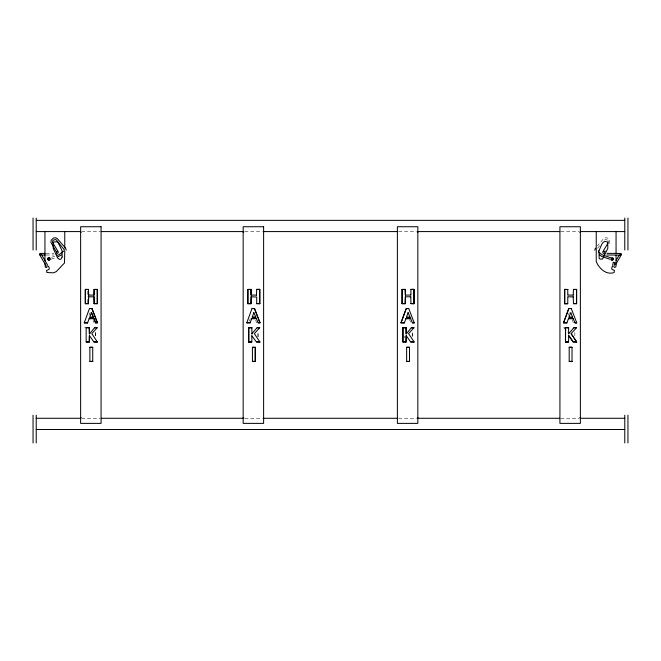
<?xml version="1.0" encoding="UTF-8"?>
<svg xmlns="http://www.w3.org/2000/svg" width="661" height="661" viewBox="0 0 661 661"><rect width="100%" height="100%" fill="white"/><g stroke="black" fill="none" stroke-linecap="round" stroke-linejoin="round"><path stroke-width="0.5" stroke-dasharray="3.31 2.48" d="M87.533 302.763L87.583 296.847M87.533 291.22L87.574 295.046M95.424 335.829L95.424 331.814M95.531 335.846L95.531 331.748M257.964 336.837L257.964 331.814M258.079 336.87L258.079 331.748M412.191 335.829L412.191 331.814M412.299 336.87L412.299 331.748M574.839 335.846L574.839 331.748M609.698 243.479L609.806 240.183L608.988 239.067L607.385 237.952L605.038 237.828L603.46 238.852L597.387 245.875M88.995 315.305L90.003 312.678M249.247 321.18L250.271 318.61M568.27 315.297L569.295 312.62M403.83 337.862L404.978 336.176M597.461 248.28L600.039 245.305M604.542 240.092L605.484 239.489L607.839 240.249M51.583 257.336L55.417 255.989M51.203 259.203L55.045 257.864M87.087 327.649L84.6 327.889M563.907 327.889L566.394 327.649M46.13 253.37L53.979 253.361M46.237 255.014L54.152 254.997M81.65 231.581L100.241 231.581M244.801 231.581L262.351 231.581M398.649 231.581L416.199 231.581M560.759 231.581L579.35 231.581M81.65 418.281L100.241 418.281M244.801 418.281L262.351 418.281M398.649 418.281L416.199 418.281M560.759 418.281L579.35 418.281M563.8 327.749L567.84 332.095M573.335 322.717L572.145 319.461M94.027 322.717L93.143 320.271M409.605 319.461L410.555 322.031M255.683 320.271L256.633 322.857M608.236 240.794L608.393 242.248"/><path stroke-width="0.99" d="M417.835 417.512L417.835 423.379L397.385 423.379L397.385 226.74L417.835 226.74L417.835 417.512L417.322 417.512M580.375 417.512L580.375 423.379L559.925 423.379L559.925 226.74L580.375 226.74L580.375 417.512L579.862 417.512M89.285 327.649L89.466 334.053L94.606 327.649L97.2 327.749L91.805 333.673L97.423 341.993L93.92 341.993L89.425 335.598L89.285 341.993L86.161 341.993L86.161 327.649L89.285 327.649L89.334 333.863M251.824 333.846L257.154 327.649L259.74 327.749L254.345 333.673L259.963 341.993L256.468 341.993L251.824 335.788M406.052 327.649L406.234 334.053L411.373 327.649L413.968 327.749L408.572 333.673L414.191 341.993L410.688 341.993L406.193 335.598L406.044 341.993L402.921 341.993L402.921 327.649L406.052 327.649L406.094 333.863M568.592 335.788L573.227 341.993L576.731 341.993L571.112 333.656L576.508 327.749L573.913 327.649L568.592 333.846M52.607 242.248L52.764 240.794M89.111 318.701L93.87 318.544L95.638 322.857L97.456 322.857L91.953 308.513L89.458 308.513L84.236 322.857L87.599 322.857L84.236 322.857M259.872 322.717L258.087 322.717L260.004 322.857L254.493 308.513L251.998 308.513L246.776 322.857L250.205 322.717L246.776 322.857M400.996 322.857L406.218 308.513L408.721 308.513L406.251 308.654L400.996 322.857L404.367 322.857L401.128 322.717M563.544 322.857L568.766 308.513L571.261 308.513L568.791 308.654L563.544 322.857L566.907 322.857L563.668 322.717M89.879 361.418L92.73 361.418L89.879 361.418L89.879 347.281L92.73 347.281L92.73 361.418M92.73 347.281L89.879 347.281M252.419 361.418L255.27 361.418L252.419 361.418L252.419 347.281L255.27 347.281L255.27 361.418M255.245 361.286L255.27 347.281M406.639 361.418L409.49 361.418L406.639 361.418L406.639 347.281L409.49 347.281L409.49 361.418M409.49 347.281L406.639 347.281M569.187 361.418L572.029 361.418L569.187 361.418L569.187 347.281L572.029 347.281L572.029 361.418M572.029 347.281L569.187 347.281M612.59 265.392L613.301 262.326L614.854 262.681L614.11 265.871M256.451 295.12L256.708 289.378L259.831 289.378L259.831 303.721L256.65 303.581L259.831 303.721M594.76 250.205L595.363 248.222M251.238 296.797L250.982 303.721L247.858 303.721L247.858 289.378L250.982 289.378L251.04 294.922M251.089 296.847L250.982 303.721M89.285 341.993L89.334 335.771M251.824 341.993L248.701 341.993L251.824 341.993L251.874 335.771M406.044 341.993L406.094 335.771M568.592 341.993L565.469 341.993L568.592 341.993L568.642 335.771M87.599 322.857L89.152 318.643M91.317 312.686L93.292 317.28L89.78 317.305L91.325 312.628M250.139 322.857L251.692 318.643M252.246 317.082L253.865 312.628M404.367 322.857L405.912 318.643M408.093 312.628L406.474 317.197L410.109 317.305M566.907 322.857L568.452 318.643M569.014 317.082L570.823 312.488L572.6 317.28M88.5 294.922L88.442 289.378L85.319 289.378L85.319 303.721L88.442 303.721L88.5 296.996M94.11 294.922L94.159 289.378L97.291 289.378L97.291 303.721L94.159 303.721L93.912 296.797M256.708 289.378L259.831 289.378M405.259 294.922L405.21 289.378L402.086 289.378L402.086 303.721L405.21 303.721L405.259 296.996M410.927 289.378L414.05 289.378L410.927 289.378L410.869 294.922M567.749 303.721L564.626 303.721L567.749 303.721L567.807 296.996M573.211 295.12L573.467 289.378L576.59 289.378L576.59 303.721L573.467 303.721L573.211 296.797M47.162 266.829L46.592 267.498L45.303 267.135L44.94 263.243M616.118 260.442L619.018 255.468M615.622 264.574L621.563 254.378L621.117 253.452L607.021 253.361M608.211 242.794L602.716 251.882L602.915 252.89L604.675 254.064M604.394 252.312L605.179 251.006M93.416 317.197L89.896 317.354M253.857 312.686L255.956 317.197L252.271 317.057M410.06 317.28L408.085 312.686M97.2 327.749L94.556 327.798M259.74 327.749L257.096 327.798M413.968 327.749L411.316 327.798M576.508 327.749L573.855 327.798M86.161 341.993L89.334 341.853M402.921 341.993L402.921 327.649M85.319 303.721L85.319 289.378M97.291 303.721L97.291 289.378M247.858 303.721L247.858 289.378M402.086 303.721L402.086 289.378M576.59 303.721L576.59 289.378M251.659 318.701L256.41 318.544L258.178 322.857M405.879 318.701L410.638 318.544L412.398 322.857L414.224 322.857L408.721 308.513M568.419 318.701L573.178 318.544L574.946 322.857L576.764 322.857L571.261 308.513M611.26 258.955L612.028 258.277L612.912 258.79L612.697 259.79L611.673 259.897M61.448 254.84L57.92 256.856M63.993 250.85L58.804 254.832L57.333 255.32M53.161 240.249L55.516 239.489L56.458 240.092L64.481 250.007M56.325 254.064L58.085 252.89L58.284 251.882L52.789 242.794M610.863 258.22L612.103 257.509L613.325 258.228L613.317 259.649L612.086 260.351L610.855 259.641M255.881 317.305L252.436 317.354M572.649 317.305L569.03 317.173M88.698 296.797L88.442 303.721M405.457 296.797L405.21 303.721M612.929 266.366L612.152 266.623L611.698 268.647L612.053 269.473L614.408 270.407L614.094 272.547C606.211 275.406 598.759 268.184 596.239 261.492L596.239 231.581M93.912 295.12L94.159 289.378M410.886 295.046L405.408 295.095M40.916 255.063L40.181 255.088L41.081 254.601L40.899 253.593L47.782 265.408M45.155 253.37L39.883 253.452L39.437 254.378L46.344 266.226M42.279 255.014L45.245 255.014M36.223 220.361L624.777 220.361M36.223 231.581L80.625 231.581M101.273 231.581L243.769 231.581M263.384 231.581L397.616 231.581M417.231 231.581L559.727 231.581M580.375 231.581L624.777 231.581M80.625 232.375L81.138 232.375M243.165 232.375L243.678 232.375M417.322 232.375L417.835 232.375M579.862 232.375L580.375 232.375M564.626 289.378L567.807 289.518L564.626 289.378L564.626 303.721M85.434 289.518L88.5 289.518M94.11 289.518L97.167 289.518M247.974 289.518L251.04 289.518M402.202 289.518L405.259 289.518M573.409 289.518L576.475 289.518M88.64 295.095L93.961 295.095M251.188 295.095L256.501 295.095M567.948 295.095L573.269 295.095M88.64 296.797L93.961 296.797M251.188 296.797L256.708 297.004L256.708 303.721M405.408 296.797L410.729 296.797M567.948 296.797L573.418 296.847M85.434 303.581L88.5 303.581M94.11 303.581L97.167 303.581M247.974 303.581L251.04 303.581M402.202 303.581L405.259 303.581M414.05 303.721L410.869 303.581L414.05 303.721L414.05 289.378M573.409 303.581L576.475 303.581M91.929 308.654L89.458 308.513M254.468 308.654L251.998 308.513M406.655 317.354L409.994 317.354M569.204 317.354L572.533 317.354M89.218 318.602L93.936 318.602M251.758 318.602L256.476 318.602M405.986 318.602L410.696 318.602M568.526 318.602L573.335 318.668M95.539 322.717L97.332 322.717M248.701 327.649L251.874 327.79L248.701 327.649L248.701 341.993M565.469 327.649L568.642 327.79L565.469 327.649L565.469 341.993M89.334 327.79L86.161 327.649M403.036 327.79L406.094 327.79M93.879 341.853L97.423 341.993M256.427 341.853L259.963 341.993M403.036 341.853L406.094 341.853M410.646 341.853L414.191 341.993M576.623 341.853L573.186 341.853L568.997 335.664M255.245 347.413L252.419 347.281M80.625 417.512L81.138 417.512M243.165 417.512L243.678 417.512M36.223 418.281L80.625 418.281M101.273 418.281L243.769 418.281M263.384 418.281L397.616 418.281M417.231 418.281L559.727 418.281M580.375 418.281L624.777 418.281M36.223 429.501L624.777 429.501M606.848 254.997L620.819 255.088L619.919 254.601M614.821 262.681L613.301 262.326M405.457 295.12L405.21 289.378M88.698 295.12L88.442 289.378M48.071 266.366L48.848 266.623L49.302 268.647L48.947 269.473L46.592 270.407L46.906 272.547L53.45 272.811L56.251 271.646L64.464 263.012L64.761 251.18M251.957 334.036L251.824 327.649M610.376 257.666L602.196 254.832L598.42 251.924M609.797 259.203L601.642 256.402L599.552 254.84M603.642 251.411L604.311 251.849M576.764 322.857L574.946 322.857M414.224 322.857L412.398 322.857M571.137 333.722L576.731 341.993M56.606 252.312L50.947 242.43L51.194 240.183L53.615 237.952L55.962 237.828L57.54 238.852L65.637 248.222L66.24 250.205M613.838 266.829L614.87 267.498L616.06 266.309L616.06 255.072M254.493 308.513L260.004 322.857M91.953 308.513L97.456 322.857M94.027 318.668L95.638 322.857M91.689 312.678L93.366 317.049M410.82 296.847L410.927 303.721M94.11 296.847L94.159 303.721M251.081 295.079L250.982 289.378M627.95 218.056L627.95 249.982M627.95 415.191L627.95 442.944M624.777 218.056L624.777 249.982M624.777 415.191L624.777 442.944M616.06 231.581L616.06 253.031M568.592 327.649L568.642 333.863M567.749 289.378L567.807 294.922M565.576 327.79L565.576 341.853M564.742 289.518L564.742 303.581M413.935 289.518L413.935 303.581M259.707 289.518L259.707 303.581M248.809 327.79L248.809 341.853M64.761 231.581L64.761 248.082M44.94 231.581L44.94 261.202M36.223 218.056L36.223 249.982M36.223 415.191L36.223 442.944M33.05 218.056L33.05 249.982M33.05 415.191L33.05 442.944M598.924 250.651L599.197 258.277L600.122 259.153L602.576 259.013L607.839 248.263L607.69 242.083C601.865 239.142 601.056 247.288 598.924 250.651M62.151 257.046L60.878 259.153L59.63 259.426L57.606 258.03L53.161 248.263L53.31 242.083L56.912 241.728L57.895 242.248L62.076 250.651L62.151 257.046M49.74 258.955L49.327 259.897L48.303 259.79L48.088 258.79L48.972 258.277L49.74 258.955M57.358 251.411L56.606 252.105L57.358 251.411M48.897 257.509L47.675 258.228L47.683 259.649L48.914 260.351L50.145 259.641L50.137 258.22L48.897 257.509M101.075 226.74L80.625 226.74L80.625 423.379L101.075 423.379L101.075 226.74M263.615 226.74L243.165 226.74L243.165 423.379L263.615 423.379L263.615 226.74"/></g></svg>
